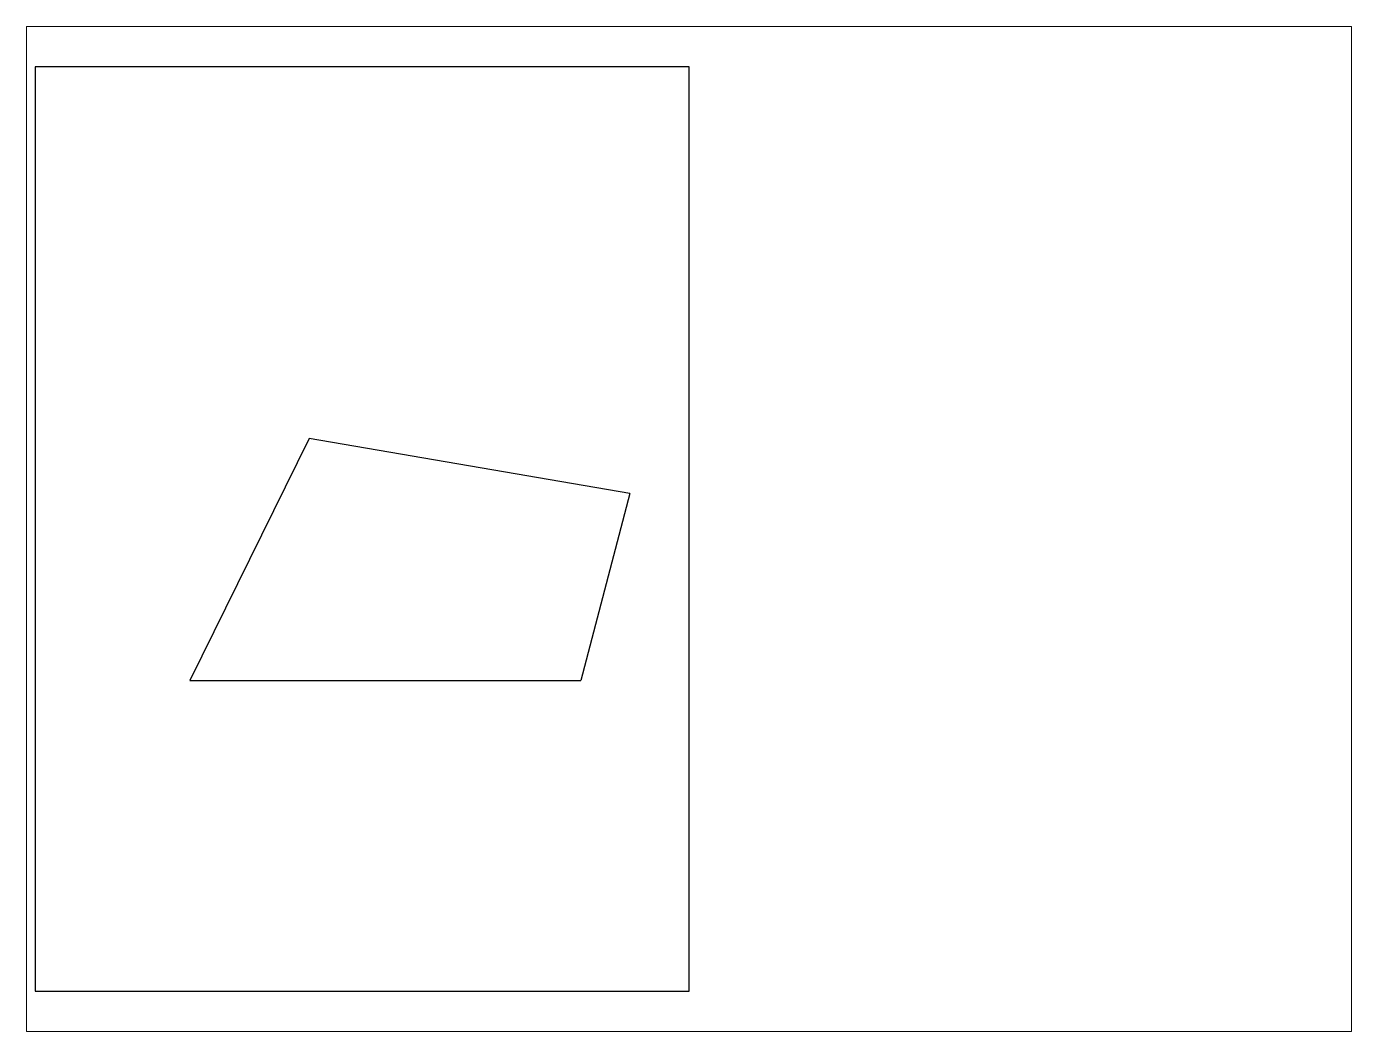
# Paper-space layout 'Układ1' of a CAD drawing. Header units: millimetres. Extents: x 26 to 231, y 20 to 176.
# The model-space entities are those that its viewports show. They can reach past a viewport. Long polylines and large blocks are cut down to what shows.
import ezdxf

# ---------------------------------------------------------------- set-up
doc = ezdxf.new("R2010")
doc.units = ezdxf.units.MM

msp = doc.modelspace()

# ---------------------------------------------------------------- linework, layer by layer
for p, q in [((88.02, 177.56), (49.72, 99.86)), ((191.02, 159.86), (88.02, 177.56)), ((191.02, 159.86), (175.22, 99.86)), ((49.72, 99.86), (175.22, 99.86))]:
    msp.add_line(p, q)
msp.add_lwpolyline([(0, 0), (210, 0), (210, 297), (0, 297)], close=True)

psp = doc.layouts.new('Układ1')

# ---------------------------------------------------------------- viewports
at = {"layer": '0'}
psp.add_viewport(center=(128.5, 97.5), size=(205.6, 156), view_center_point=(210, 148.5), view_height=322.8794, dxfattribs=at)

doc.saveas('drawing.dxf')
